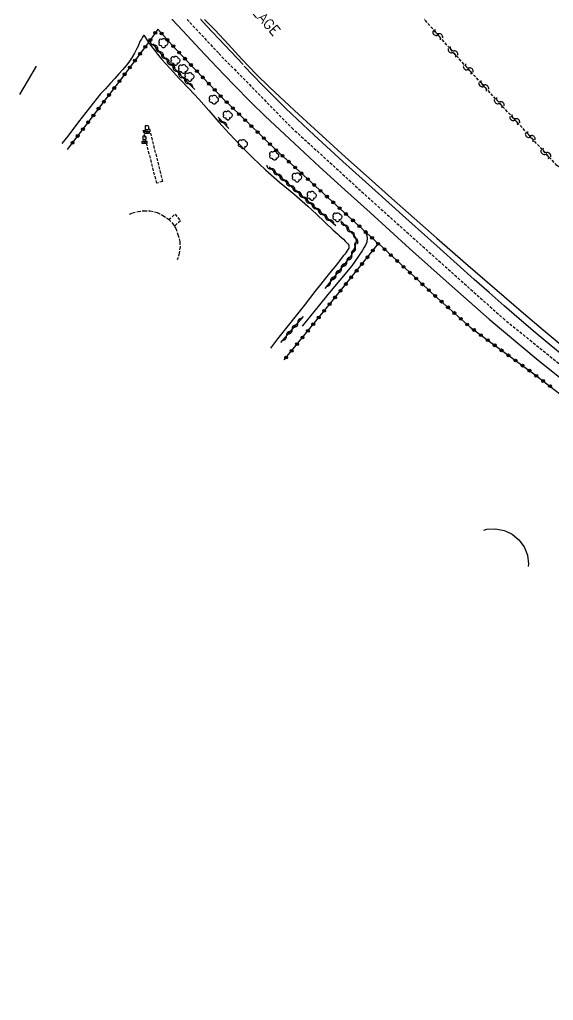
# Model space of a CAD drawing. Header units: millimetres. Extents: x 82000 to 83000, y 143000 to 143823.
# Drawn here: x 82165.3 to 82258.4, y 143000 to 143171 of the extents above; entities that cross this region are included whole.
import ezdxf

# ---------------------------------------------------------------- set-up
doc = ezdxf.new("R2010")
doc.units = ezdxf.units.MM
doc.linetypes.add('DASHED', pattern=[0.75, 0.5, -0.25])
doc.layers.get('0').update_dxf_attribs({"linetype": 'CONTINUOUS'})
for name, color, linetype in [('W0001', 6, 'DASHED'), ('W0008', 7, 'CONTINUOUS'), ('W0104', 1, 'CONTINUOUS'), ('W0112', 1, 'DASHED'), ('W0211', 2, 'CONTINUOUS'), ('W0214', 2, 'CONTINUOUS'), ('W0300', 7, 'CONTINUOUS'), ('W0310', 3, 'CONTINUOUS'), ('W0323', 7, 'CONTINUOUS'), ('W0438', 7, 'CONTINUOUS'), ('W0500', 5, 'DASHED'), ('W0510', 5, 'CONTINUOUS'), ('W0989', 7, 'CONTINUOUS')]:
    doc.layers.add(name, color=color, linetype=linetype)
doc.styles.get("Standard").update_dxf_attribs({"font": 'romans.shx', "width": 0.85})

# ---------------------------------------------------------------- blocks, each defined once
blk = doc.blocks.new('T438')
for p, q in [((-0.4, 0.2), (0.4, 0.2)), ((-0.4, -0.2), (-0.4, 0.2)), ((0.15, 1.1), (-0.3, 1.1)), ((-0.3, 1.1), (-0.3, 0.5)), ((-0.3, 0.5), (0.15, 0.5)), ((0.3, 0.65), (0.3, 0.95)), ((0.4, 0.2), (0.4, -0.2))]:
    blk.add_line(p, q)
at = {"flags": 128}
for points in [[(-0.4, -0.2), (0.4, 0.2)], [(0.4, -0.2), (-0.4, -0.2)]]:
    blk.add_lwpolyline(points, dxfattribs=at)
for centre, major_axis, start_param, end_param in [((0.15, 0.95), (0.106, -0.106), 0.785398, 2.356194), ((0.15, 0.65), (0.106, 0.106), 3.926991, 5.497787)]:
    blk.add_ellipse(centre, major_axis=major_axis, ratio=1, start_param=start_param, end_param=end_param)
blk = doc.blocks.new('T300')
for p, q in [((-0.8, 0.51), (-0.86, 0.34)), ((-0.86, 0.34), (-0.86, 0.17)), ((-0.86, 0.17), (-0.74, 0.06)), ((-0.69, 0.63), (-0.8, 0.51)), ((-0.8, -0.06), (-0.74, 0.06)), ((-0.74, 0.06), (-0.69, 0.11)), ((-0.57, 0.69), (-0.69, 0.63)), ((-0.46, 0.69), (-0.57, 0.69)), ((-0.29, 0.63), (-0.46, 0.69)), ((-0.29, 0.63), (-0.17, 0.74)), ((-0.23, 0.57), (-0.29, 0.63)), ((-0.17, 0.74), (-0.06, 0.8)), ((-0.06, 0.8), (0.06, 0.8)), ((0.06, 0.8), (0.23, 0.74)), ((0.23, 0.74), (0.34, 0.63)), ((0.34, 0.63), (0.4, 0.51)), ((0.46, 0.46), (0.34, 0.46)), ((0.4, 0.51), (0.4, 0.46)), ((0.57, 0.4), (0.46, 0.46)), ((0.57, 0.4), (0.69, 0.29)), ((0.69, 0.29), (0.74, 0.17)), ((0.74, 0.06), (0.69, -0.17)), ((0.74, 0.17), (0.74, 0.06)), ((-0.8, -0.17), (-0.8, -0.06)), ((-0.8, -0.23), (-0.8, -0.17)), ((-0.74, -0.34), (-0.8, -0.23)), ((-0.69, -0.4), (-0.74, -0.34)), ((-0.51, -0.46), (-0.69, -0.4)), ((-0.4, -0.46), (-0.51, -0.46)), ((-0.4, -0.46), (-0.34, -0.46)), ((-0.34, -0.46), (-0.34, -0.4)), ((-0.34, -0.51), (-0.34, -0.46)), ((-0.29, -0.63), (-0.34, -0.51)), ((-0.17, -0.74), (-0.29, -0.63)), ((-0.06, -0.8), (-0.17, -0.74)), ((0.06, -0.8), (-0.06, -0.8)), ((0.17, -0.74), (0.06, -0.8)), ((0.23, -0.69), (0.17, -0.74)), ((0.29, -0.46), (0.23, -0.46)), ((0.29, -0.63), (0.23, -0.69)), ((0.46, -0.4), (0.29, -0.46)), ((0.34, -0.51), (0.29, -0.63)), ((0.34, -0.51), (0.34, -0.46)), ((0.57, -0.34), (0.46, -0.4)), ((0.63, -0.29), (0.57, -0.34)), ((0.69, -0.17), (0.63, -0.29))]:
    blk.add_line(p, q)
blk = doc.blocks.new('t323o')
at = {"color": 0, "linetype": 'Continuous'}
for radius in [0.25, 0.15]:
    blk.add_circle((0, 0), radius, dxfattribs=at)
blk = doc.blocks.new('t500o')
at = {"color": 0, "linetype": 'Continuous'}
for centre, start, end in [((-0.5, 0.625), 216.8699, 323.1301), ((0.5, -0.125), 36.8699, 143.1301), ((0.5, -0.625), 36.8699, 143.1301), ((-0.5, 0.125), 216.8699, 323.1301)]:
    blk.add_arc(centre, 0.625, start, end, dxfattribs=at)
blk = doc.blocks.new('t310o')
at = {"color": 0, "linetype": 'Continuous'}
for centre, start, end in [((-0.5, 0.38), 216.8699, 323.1304), ((0.5, -0.37), 36.8699, 143.1303)]:
    blk.add_arc(centre, 0.625, start, end, dxfattribs=at)

msp = doc.modelspace()

# ---------------------------------------------------------------- linework, layer by layer
at = {"layer": 'W0001'}
msp.add_lwpolyline([(82194.5, 143171), (82200.06, 143165.04), (82212.76, 143152.11), (82227.19, 143138.95), (82249.61, 143118.9), (82270, 143102.38), (82292.23, 143085.94), (82314.68, 143069.34), (82337.81, 143052.21), (82367.3, 143030.43), (82377.07, 143023.24), (82397.42, 143007.7), (82407.25, 143000)], dxfattribs=at)
at = {"layer": 'W0008'}
for points in [[(82191.87, 143171), (82191.91, 143170.96)], [(82191.91, 143170.96), (82193.74, 143168.99), (82196.74, 143165.82), (82199.67, 143162.7), (82202.63, 143159.61), (82205.64, 143156.57), (82208.15, 143154.14), (82210.69, 143151.74), (82213.24, 143149.35), (82217.61, 143145.31), (82222.02, 143141.31), (82226.44, 143137.32), (82233.31, 143131.08), (82240.2, 143124.88), (82247.18, 143118.77), (82250.02, 143116.36), (82252.87, 143113.96), (82255.74, 143111.58), (82264.34, 143104.72), (82273.08, 143098.02), (82281.82, 143091.31)], [(82196.9, 143170.96), (82196.87, 143171)], [(82204.28, 143163.16), (82201.1, 143166.52), (82197.92, 143169.87), (82196.9, 143170.96)], [(82260.8, 143111.83), (82257.98, 143114.12), (82255.2, 143116.45), (82252.43, 143118.8), (82249.8, 143121.08), (82247.2, 143123.38), (82244.6, 143125.69), (82238.62, 143131), (82232.66, 143136.33), (82226.73, 143141.69), (82221.68, 143146.25), (82216.64, 143150.83), (82211.7, 143155.5), (82207.61, 143159.59), (82204.44, 143162.87)]]:
    msp.add_lwpolyline(points, dxfattribs=at)
at = {"layer": 'W0104'}
msp.add_lwpolyline([(82246.24, 143081.95), (82246.77, 143082.12), (82248.31, 143082.22), (82249.82, 143081.92), (82250.09, 143081.8), (82251.21, 143081.27), (82252.39, 143080.29), (82253.3, 143079.04), (82253.86, 143077.61), (82254.05, 143076.08), (82254, 143075.66)], dxfattribs=at)
at = {"layer": 'W0112'}
msp.add_lwpolyline([(82189.22, 143142.45), (82186.87, 143151.65), (82187.93, 143151.92), (82190.24, 143142.74)], close=True, dxfattribs=at)
for points in [[(82184.48, 143137.04), (82184.99, 143137.28), (82185.95, 143137.54), (82187.04, 143137.64), (82188.09, 143137.62), (82189.29, 143137.37), (82190.3, 143136.81), (82191.24, 143136.19), (82191.3, 143136.12), (82192.02, 143135.38), (82192.29, 143134.97), (82192.54, 143134.58), (82192.92, 143133.49), (82193.24, 143132.23), (82193.29, 143131.33), (82193.11, 143130.24), (82192.88, 143129.36), (82192.76, 143129.08)], [(82191.3, 143136.12), (82192.41, 143137.04), (82193.35, 143135.9), (82192.29, 143134.97)]]:
    msp.add_lwpolyline(points, dxfattribs=at)
at = {"layer": 'W0211'}
for points in [[(82186.96, 143168.25), (82187.69, 143167.12), (82187.79, 143166.98)], [(82187.79, 143166.98), (82188.3, 143166.3), (82188.81, 143165.62), (82189.34, 143164.94), (82190.05, 143164.09), (82190.79, 143163.25), (82191.53, 143162.42), (82193.18, 143160.64), (82194.87, 143158.88), (82196.54, 143157.1), (82198.31, 143155.12), (82200.05, 143153.11), (82201.84, 143151.14), (82203.9, 143148.97), (82206, 143146.85), (82208.16, 143144.78), (82210.61, 143142.65), (82213.11, 143140.58), (82215.57, 143138.46), (82217.05, 143137.06), (82218.51, 143135.64), (82219.99, 143134.24), (82220.71, 143133.62), (82221.09, 143133.3)], [(82168.17, 143162.87), (82166.6, 143160.17), (82165.3, 143157.92)], [(82221.09, 143133.3), (82221.43, 143133), (82221.78, 143132.7), (82222.1, 143132.37), (82222.33, 143132.14), (82222.55, 143131.9), (82222.69, 143131.63), (82222.71, 143131.47), (82222.72, 143131.3), (82222.7, 143131.14), (82222.61, 143130.94), (82222.48, 143130.76), (82222.35, 143130.58), (82222.18, 143130.33), (82221.99, 143130.09), (82221.81, 143129.86), (82220.48, 143128.16), (82219.11, 143126.5), (82217.75, 143124.82), (82216.81, 143123.6), (82215.87, 143122.38), (82214.93, 143121.16), (82212.62, 143118.23), (82210.3, 143115.31), (82209.06, 143113.68)]]:
    msp.add_lwpolyline(points, dxfattribs=at)
at = {"layer": 'W0214'}
for points in [[(82186.96, 143168.25), (82186.75, 143167.91), (82186.54, 143167.58), (82186.35, 143167.24), (82186.01, 143166.53), (82185.73, 143165.88), (82185.7, 143165.81), (82185.36, 143165.11), (82184.93, 143164.41), (82184.46, 143163.74), (82183.97, 143163.08), (82183.31, 143162.27), (82182.62, 143161.49), (82181.92, 143160.72), (82181.09, 143159.81), (82180.25, 143158.92), (82179.43, 143158.01), (82178.12, 143156.41), (82176.85, 143154.77), (82175.59, 143153.13), (82173.68, 143150.65), (82172.68, 143149.37)], [(82225.68, 143133.92), (82225.76, 143133.6), (82225.85, 143133.28), (82225.89, 143132.96), (82225.9, 143132.69), (82225.87, 143132.42), (82225.83, 143132.15), (82225.63, 143131.64), (82225.35, 143131.16), (82225.05, 143130.68), (82223.24, 143128.02), (82221.15, 143125.54), (82219.04, 143123.07), (82217.57, 143121.22), (82216.09, 143119.37), (82214.6, 143117.52)]]:
    msp.add_lwpolyline(points, dxfattribs=at)
at = {"layer": 'W0310'}
for points in [[(82195.87, 143158.77), (82195.02, 143159.58), (82193.7, 143160.91), (82190.05, 143164.94), (82188.54, 143166.77)], [(82201.8, 143151.97), (82199.93, 143153.98)], [(82220.46, 143135.04), (82208.83, 143145.25)], [(82218.58, 143124.11), (82222.9, 143129.44), (82223.37, 143130.23), (82223.87, 143131.53), (82224.04, 143132.43), (82223.87, 143133.04), (82221.47, 143135.73)], [(82210.86, 143114.7), (82214.81, 143119.21)]]:
    msp.add_lwpolyline(points, dxfattribs=at)
at = {"layer": 'W0323'}
for points in [[(82189.38, 143169.28), (82187.79, 143166.98), (82182.83, 143160.39), (82173.61, 143148.3)], [(82223.32, 143136.07), (82209.81, 143148.43), (82205.27, 143152.83), (82200.81, 143157.15), (82192.45, 143165.94), (82189.38, 143169.28)], [(82223.32, 143136.07), (82225.68, 143133.92), (82227.51, 143132.24), (82227.88, 143131.91)], [(82211.45, 143111.64), (82219.8, 143121.91), (82227.88, 143131.91), (82236.49, 143123.96), (82237.08, 143123.42), (82243.87, 143117.36), (82246.54, 143115.37), (82254.98, 143109.21), (82263.32, 143102.83), (82267.81, 143099.55), (82280.15, 143090.57), (82282.62, 143088.76), (82278.39, 143083.98), (82277.3, 143082.74), (82274.66, 143079.4), (82270.88, 143073.85), (82270.17, 143072.78), (82266.07, 143066.66)]]:
    msp.add_lwpolyline(points, dxfattribs=at)
at = {"layer": 'W0500'}
for points in [[(82235.92, 143170.96), (82235.88, 143171)], [(82466.09, 143000), (82457.38, 143006.05), (82397.4, 143046.97), (82338.13, 143088.66), (82285.58, 143125.28), (82259.01, 143145.52), (82242.81, 143163.17), (82235.92, 143170.96)]]:
    msp.add_lwpolyline(points, dxfattribs=at)
at = {"layer": 'W0510'}
for points in [[(82197.53, 143171), (82197.57, 143170.96)], [(82197.57, 143170.96), (82198.41, 143170.11), (82199.32, 143169.19), (82201.71, 143166.64), (82204.08, 143164.07), (82206.49, 143161.54), (82208.96, 143159.13), (82211.48, 143156.76), (82214.01, 143154.41), (82218.06, 143150.68), (82222.14, 143146.99), (82226.24, 143143.32), (82230.17, 143139.83), (82234.12, 143136.36), (82238.08, 143132.89), (82243.09, 143128.52), (82248.1, 143124.15), (82253.15, 143119.82), (82256.6, 143116.88), (82260.07, 143113.96)]]:
    msp.add_lwpolyline(points, dxfattribs=at)

# ---------------------------------------------------------------- block references
at = {"layer": 'W0300'}
for p in [(82190.41, 143166.86), (82192.51, 143163.78), (82193.87, 143162.35), (82194.96, 143160.97), (82199.21, 143157), (82201.64, 143154.24), (82204.27, 143149.25), (82209.73, 143147.24), (82213.71, 143143.44), (82216.29, 143140.24), (82220.76, 143136.51)]:
    msp.add_blockref('T300', p, dxfattribs=at)
at = {"layer": 'W0310'}
for p, rotation in [((82188.77, 143166.5), 129.4286306126592), ((82189.73, 143165.34), 129.4286306126592), ((82190.71, 143164.21), 132.1078284156519), ((82191.72, 143163.1), 132.1078284156519), ((82192.72, 143161.98), 132.1078284156519), ((82193.73, 143160.87), 134.870077820289), ((82194.79, 143159.81), 134.870077820289), ((82200.78, 143153.07), 132.803632164614), ((82209.19, 143144.94), 138.6831276091455), ((82210.32, 143143.95), 138.6831276091455), ((82211.44, 143142.96), 138.6831276091455), ((82212.57, 143141.97), 138.6831276091455), ((82213.7, 143140.98), 138.6831276091455), ((82214.82, 143139.99), 138.6831276091455), ((82215.95, 143139), 138.6831276091455), ((82217.08, 143138.01), 138.6831276091455), ((82218.2, 143137.02), 138.6831276091455), ((82219.33, 143136.03), 138.6831276091455), ((82222.02, 143135.12), 131.6454310878373), ((82223.02, 143133.99), 131.6454310878373), ((82223.93, 143132.83), 105.5968705827557), ((82223.81, 143131.37), 68.58778068595858), ((82222.36, 143128.77), 50.92031621983948), ((82223.23, 143129.99), 59.76608653131596), ((82221.41, 143127.61), 50.92031621983948), ((82219.52, 143125.28), 50.92031621983948), ((82220.47, 143126.44), 50.92031621983948), ((82212.83, 143116.96), 48.82036712258163), ((82213.82, 143118.09), 48.82036712258163), ((82211.85, 143115.83), 48.82036712258163)]:
    msp.add_blockref('t310o', p, dxfattribs=dict(at, rotation=rotation))
at = {"layer": 'W0323'}
for p, rotation in [((82188.96, 143168.66), 235.2025488717899), ((82190.06, 143168.54), 132.5244180612132), ((82188.1, 143167.43), 235.2025488717899), ((82191.08, 143167.43), 132.5244180612132), ((82186.31, 143165.02), 233.075896334812), ((82187.21, 143166.22), 233.075896334812), ((82192.09, 143166.33), 132.5244180612132), ((82193.12, 143165.24), 133.5770854838909), ((82185.41, 143163.82), 233.075896334812), ((82194.15, 143164.15), 133.5770854838909), ((82184.51, 143162.62), 233.075896334812), ((82195.18, 143163.06), 133.5770854838909), ((82196.22, 143161.98), 133.5770854838909), ((82182.71, 143160.23), 232.6496253073139), ((82183.61, 143161.43), 233.075896334812), ((82197.25, 143160.89), 133.5770854838909), ((82198.29, 143159.8), 133.5770854838909), ((82181.8, 143159.03), 232.6496253073139), ((82199.32, 143158.72), 133.5770854838909), ((82179.98, 143156.65), 232.6496253073139), ((82180.89, 143157.84), 232.6496253073139), ((82200.35, 143157.63), 133.5770854838909), ((82201.41, 143156.57), 135.9068953700419), ((82179.07, 143155.46), 232.6496253073139), ((82202.49, 143155.52), 135.9068953700419), ((82177.25, 143153.07), 232.6496253073139), ((82178.16, 143154.26), 232.6496253073139), ((82203.57, 143154.48), 135.9068953700419), ((82204.64, 143153.43), 135.9068953700419), ((82176.34, 143151.88), 232.6496253073139), ((82205.72, 143152.39), 135.897376731494), ((82206.8, 143151.35), 135.897376731494), ((82174.52, 143149.5), 232.6496253073139), ((82175.43, 143150.69), 232.6496253073139), ((82207.88, 143150.3), 135.897376731494), ((82208.95, 143149.26), 135.897376731494), ((82210.04, 143148.22), 137.5433797385781), ((82211.14, 143147.21), 137.5433797385781), ((82212.25, 143146.2), 137.5433797385781), ((82213.36, 143145.18), 137.5433797385781), ((82214.46, 143144.17), 137.5433797385781), ((82215.57, 143143.16), 137.5433797385781), ((82216.68, 143142.15), 137.5433797385781), ((82217.78, 143141.13), 137.5433797385781), ((82218.89, 143140.12), 137.5433797385781), ((82220, 143139.11), 137.5433797385781), ((82221.1, 143138.1), 137.5433797385781), ((82222.21, 143137.08), 137.5433797385781), ((82223.44, 143135.96), 317.6226912084036), ((82224.55, 143134.95), 317.6226912084036), ((82225.66, 143133.93), 317.6226912084036), ((82226.77, 143132.92), 317.6299973808838), ((82226.9, 143130.71), 51.08606227542872), ((82227.84, 143131.87), 51.08606227542872), ((82228.94, 143130.93), 317.3027678289731), ((82225.96, 143129.54), 51.08606227542872), ((82230.04, 143129.91), 317.3027678289731), ((82225.02, 143128.37), 51.08606227542872), ((82231.14, 143128.9), 317.3027678289731), ((82232.25, 143127.88), 317.3027678289731), ((82223.13, 143126.04), 51.08606227542872), ((82224.07, 143127.2), 51.08606227542872), ((82233.35, 143126.86), 317.3027678289731), ((82234.45, 143125.84), 317.3027678289731), ((82222.19, 143124.87), 51.08606227542872), ((82235.55, 143124.83), 317.3027678289731), ((82220.31, 143122.54), 51.08606227542872), ((82221.25, 143123.7), 51.08606227542872), ((82236.66, 143123.81), 317.3066390748771), ((82237.77, 143122.8), 318.243559038442), ((82219.36, 143121.37), 50.89322308163293), ((82238.89, 143121.81), 318.243559038442), ((82240.01, 143120.81), 318.243559038442), ((82217.47, 143119.04), 50.89322308163293), ((82218.41, 143120.21), 50.89322308163293), ((82241.13, 143119.81), 318.243559038442), ((82242.25, 143118.81), 318.243559038442), ((82216.52, 143117.88), 50.89322308163293), ((82243.36, 143117.81), 318.243559038442), ((82214.63, 143115.55), 50.89322308163293), ((82215.58, 143116.71), 50.89322308163293), ((82244.53, 143116.87), 323.3605776496069), ((82245.73, 143115.97), 323.3605776496069), ((82213.68, 143114.39), 50.89322308163293), ((82246.94, 143115.08), 323.8791029708813), ((82248.15, 143114.2), 323.8791029708813), ((82211.79, 143112.06), 50.89322308163293), ((82212.74, 143113.22), 50.89322308163293), ((82249.36, 143113.31), 323.8791029708813), ((82250.57, 143112.43), 323.8791029708813), ((82251.79, 143111.54), 323.8791029708813), ((82253, 143110.66), 323.8791029708813), ((82254.21, 143109.78), 323.8791029708813), ((82255.41, 143108.88), 322.5482231870017), ((82256.6, 143107.97), 322.5482231870017), ((82257.8, 143107.06), 322.5482231870017)]:
    msp.add_blockref('t323o', p, dxfattribs=dict(at, rotation=rotation))
at = {"layer": 'W0438'}
for p in [(82187.52, 143151.34), (82187.07, 143149.55)]:
    msp.add_blockref('T438', p, dxfattribs=at)
at = {"layer": 'W0500'}
for p, rotation in [((82238.23, 143168.35), 131.5091584500532), ((82240.88, 143165.35), 131.5091584500532), ((82243.55, 143162.37), 132.5398363086138), ((82246.25, 143159.42), 132.5398363086138), ((82248.95, 143156.48), 132.5398363086138), ((82251.66, 143153.53), 132.5398363086138), ((82254.36, 143150.58), 132.5398363086138), ((82257.07, 143147.63), 132.5398363086138)]:
    msp.add_blockref('t500o', p, dxfattribs=dict(at, rotation=rotation))

# ---------------------------------------------------------------- texts
at = {"layer": 'W0989'}
msp.add_text('CHEMIN DE HALAGE', height=1.75, rotation=312.1742, dxfattribs=at).set_placement((82194.35, 143184.82))

doc.saveas('drawing.dxf')
